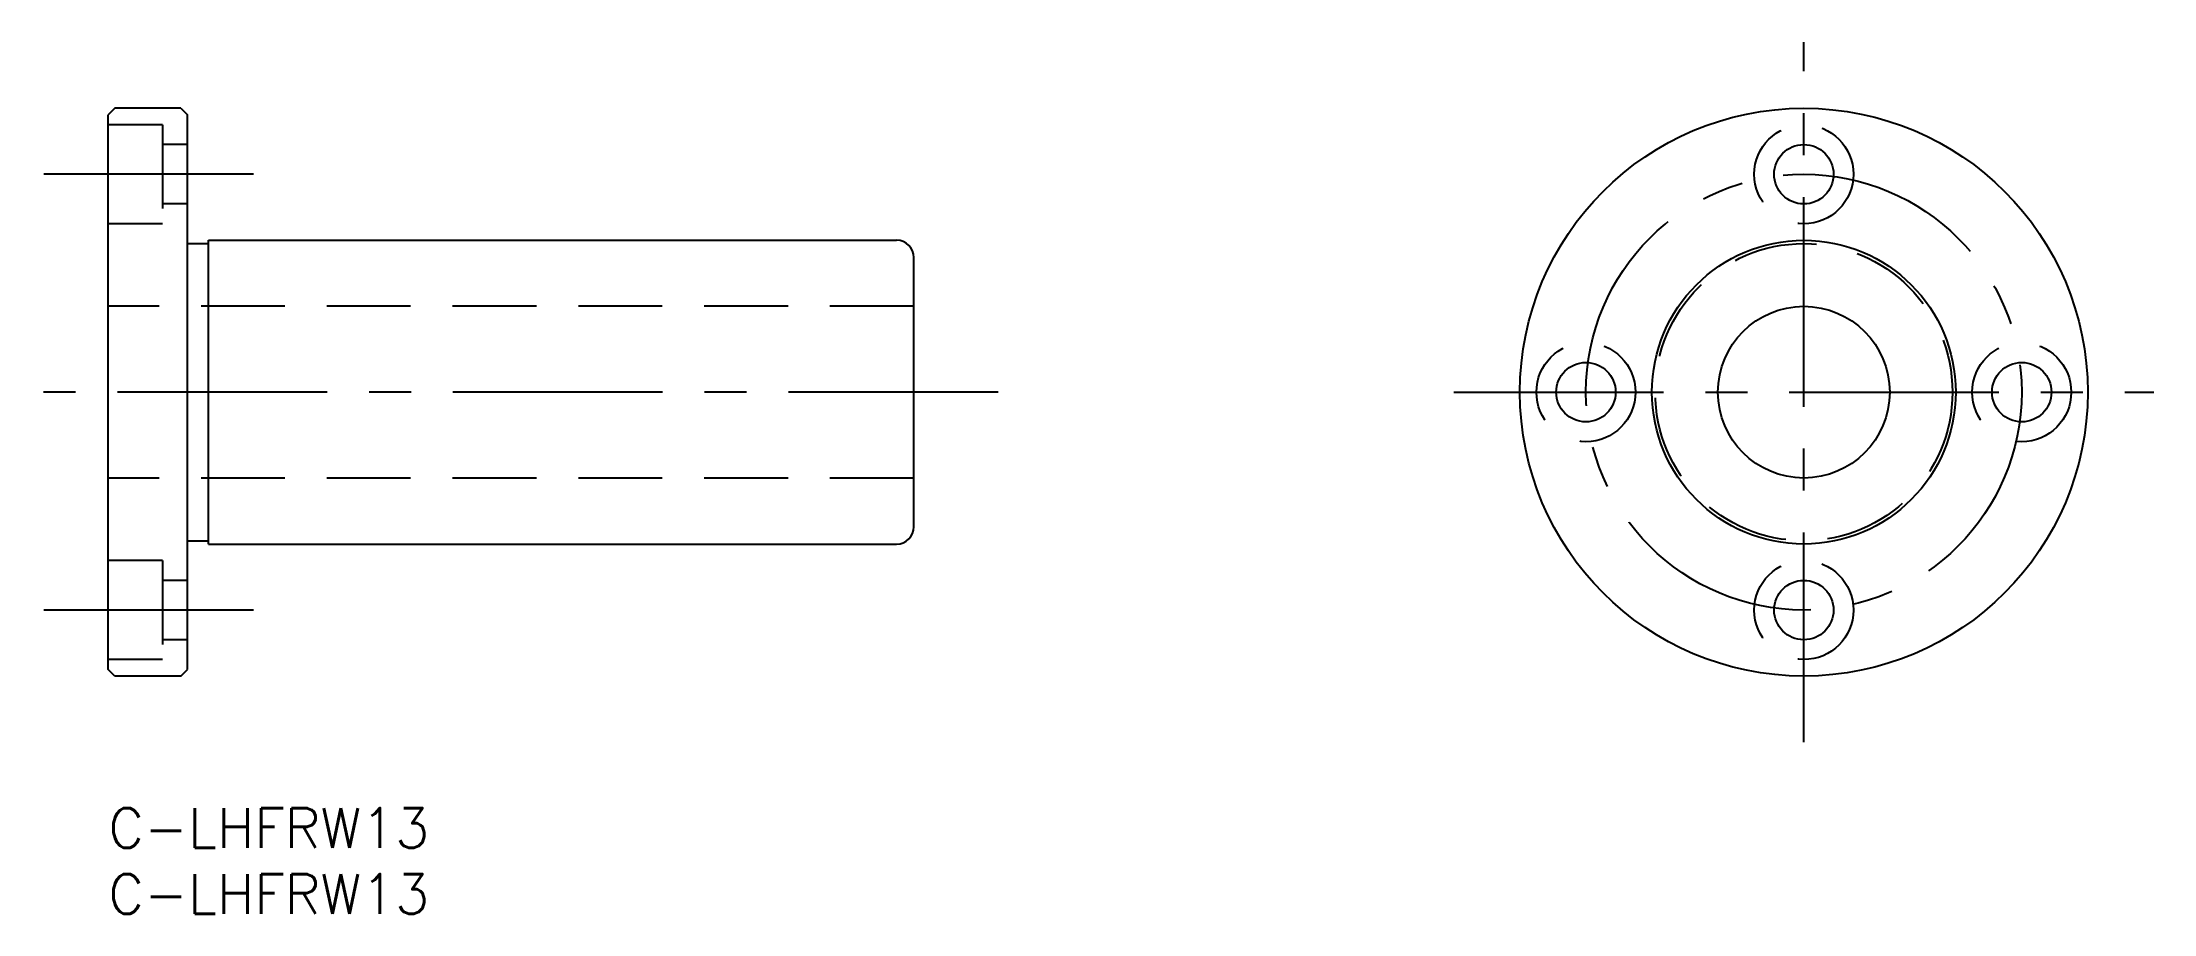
# Model space of a CAD drawing. Extents: x -5 to 155, y -8 to 58.
import ezdxf

# ---------------------------------------------------------------- set-up
doc = ezdxf.new("R2010")
doc.units = 0
doc.header["$LTSCALE"] = 0.5
doc.linetypes.add('CENTER', pattern=[50.8, 31.75, -6.35, 6.35, -6.35])
doc.linetypes.add('DASHED', pattern=[19.05, 12.7, -6.35])
for name, color, linetype in [('MSM_CENTER', 1, 'CENTER'), ('MSM_CONTINUOUS', 7, 'CONTINUOUS'), ('MSM_DASHED', 4, 'DASHED'), ('MSM_PART_NUMBER', 7, 'CONTINUOUS')]:
    doc.layers.add(name, color=color, linetype=linetype)
doc.styles.get("Standard").update_dxf_attribs({"font": 'txt.shx', "height": 3, "bigfont": 'bigfont.shx'})

# ---------------------------------------------------------------- blocks, each defined once
blk = doc.blocks.new('*U24')
at = {"layer": 'MSM_PART_NUMBER'}
blk.add_text('C-LHFRW13', height=3, dxfattribs=at).set_placement((0, -3))
blk = doc.blocks.new('*U25')
at = {"layer": 'MSM_PART_NUMBER'}
blk.add_text('C-LHFRW13', height=3, dxfattribs=at).set_placement((0, -8))

msp = doc.modelspace()

# ---------------------------------------------------------------- linework, layer by layer
at = {"layer": 'MSM_CENTER', "color": 1, "linetype": 'CENTER'}
msp.add_line((128.4, 5), (128.4, 58), dxfattribs=at)
at = {"layer": 'MSM_CENTER'}
for p, q in [((11, 48), (-5, 48)), ((67.38, 31.5), (-4.9, 31.5)), ((101.9, 31.5), (154.9, 31.5)), ((11, 15), (-5, 15))]:
    msp.add_line(p, q, dxfattribs=at)
msp.add_circle((128.4, 31.5), 16.5, dxfattribs=at)
at = {"layer": 'MSM_CONTINUOUS'}
for p, q in [((0.5, 53), (0, 52.5)), ((5.5, 53), (0.5, 53)), ((5.5, 53), (6, 52.5)), ((0, 10.5), (0, 52.5)), ((6, 10.5), (6, 52.5)), ((6, 42.75), (7.6, 42.75)), ((7.6, 43), (59.7, 43)), ((7.6, 20), (7.6, 43)), ((61, 21.3), (61, 41.7)), ((6, 20.25), (7.6, 20.25)), ((7.6, 20), (59.7, 20)), ((0.5, 10), (0, 10.5)), ((5.5, 10), (0.5, 10)), ((5.5, 10), (6, 10.5))]:
    msp.add_line(p, q, dxfattribs=at)
for centre, radius in [((128.4, 31.5), 21.5), ((128.4, 48), 2.25), ((128.4, 31.5), 11.5), ((128.4, 31.5), 6.5), ((111.9, 31.5), 2.25), ((144.9, 31.5), 2.25), ((128.4, 15), 2.25)]:
    msp.add_circle(centre, radius, dxfattribs=at)
for centre, start, end in [((59.7, 41.7), 0, 90), ((59.7, 21.3), 270, 360)]:
    msp.add_arc(centre, 1.3, start, end, dxfattribs=at)
at = {"layer": 'MSM_DASHED'}
for p, q in [((4.1, 51.75), (0, 51.75)), ((4.1, 51.75), (4.1, 44.25)), ((6, 50.25), (4.1, 50.25)), ((6, 45.75), (4.1, 45.75)), ((4.1, 44.25), (0, 44.25)), ((61, 38), (0, 38)), ((61, 25), (0, 25)), ((4.1, 18.75), (0, 18.75)), ((4.1, 18.75), (4.1, 11.25)), ((6, 17.25), (4.1, 17.25)), ((4.1, 11.25), (0, 11.25)), ((6, 12.75), (4.1, 12.75))]:
    msp.add_line(p, q, dxfattribs=at)
for centre, radius in [((128.4, 48), 3.75), ((128.4, 31.5), 11.25), ((111.9, 31.5), 3.75), ((144.9, 31.5), 3.75), ((128.4, 15), 3.75)]:
    msp.add_circle(centre, radius, dxfattribs=at)

# ---------------------------------------------------------------- block references
at = {"layer": 'MSM_CONTINUOUS'}
for name in ['*U24', '*U25']:
    msp.add_blockref(name, (0, 0), dxfattribs=at)

doc.saveas('drawing.dxf')
